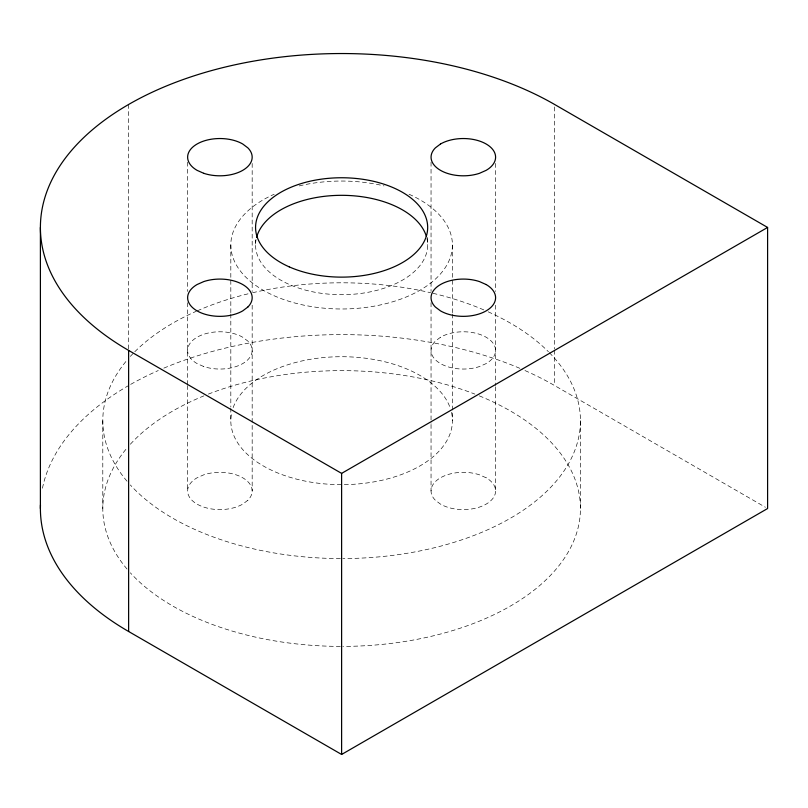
<?xml version="1.0" encoding="UTF-8"?>
<svg xmlns="http://www.w3.org/2000/svg" width="808" height="808" viewBox="0 0 808 808"><rect width="100%" height="100%" fill="white"/><g stroke="black" fill="none" stroke-linecap="round" stroke-linejoin="round"><path stroke-width="0.61" stroke-dasharray="4.04 3.03" d="M524.988 370.549A301.212 173.902 0 0 1 554.611 385.547L765.418 507.262M580.437 420.685L580.437 508.525M554.611 106.999L554.611 348.995M554.611 350.258L554.611 385.547M495.597 163.448L495.597 291.435M495.597 305.242L495.597 385.547M495.597 386.8L495.597 490.951M452.419 245.016L452.419 312.767M452.419 314.029L452.419 420.685M431.048 162.196L431.048 291.435M431.048 302.727L431.048 423.19M431.048 424.452L431.048 490.951M427.674 237.481L427.674 245.016M255.55 239.996L255.55 245.016M252.177 163.448L252.177 291.435M252.177 305.242L252.177 490.951M230.815 245.016L230.815 312.767M230.815 314.029L230.815 406.879M230.815 408.141L230.815 420.685M187.638 162.196L187.638 291.435M187.638 302.727L187.638 384.295M187.638 385.547L187.638 490.951M128.624 104.474L128.624 348.995M102.798 420.685L102.798 508.525M479.346 395.88A238.825 137.885 0 0 1 569.438 549.895A238.825 137.885 0 0 1 342.865 646.4M340.37 646.4A238.825 137.885 0 0 1 130.351 572.822M127.018 569.024A238.825 137.885 0 0 1 127.018 448.016M130.351 444.228A238.825 137.885 0 0 1 203.889 395.88M208.373 394.092A238.825 137.885 0 0 1 474.862 394.092M549.349 352.662A238.825 137.885 0 0 1 342.865 558.57M340.37 558.57A238.825 137.885 0 0 1 130.351 484.982M127.018 481.194A238.825 137.885 0 0 1 127.018 360.176M130.351 356.389A238.825 137.885 0 0 1 133.876 352.662M134.795 351.743A238.825 137.885 0 0 1 196.233 311.292M197.314 310.817A238.825 137.885 0 0 1 249.026 293.587M252.631 292.728A238.825 137.885 0 0 1 430.603 292.728M433.007 293.294A238.825 137.885 0 0 1 485.921 310.817M488.173 311.817A238.825 137.885 0 0 1 548.44 351.743M42.46 488.194A301.212 173.902 0 0 1 128.624 385.547M130.694 384.366A301.212 173.902 0 0 1 158.247 370.549M163.873 368.125A301.212 173.902 0 0 1 522.746 369.569M426.937 238.522A86.062 49.692 0 0 1 342.552 294.698A86.062 49.692 0 0 1 256.065 239.602M409.07 194.263A110.807 63.973 0 0 1 423.311 288.234A110.807 63.973 0 0 1 259.924 288.234A110.807 63.973 0 0 1 274.164 194.263M299.212 185.911A110.807 63.973 0 0 1 384.022 185.911M451.47 412.332A110.807 63.973 0 0 1 341.612 484.659A110.807 63.973 0 0 1 231.755 412.332M233.148 407.616A110.807 63.973 0 0 1 341.612 356.712A110.807 63.973 0 0 1 450.086 407.616M440.501 337.239L435.381 341.097A32.27 18.634 0 0 0 440.501 363.59A32.27 18.634 0 0 0 479.467 366.549L486.143 363.59A32.27 18.634 0 0 0 486.143 337.239A32.27 18.634 0 0 0 440.501 337.239M247.854 500.273L242.723 504.131A32.27 18.634 0 0 1 197.081 504.131A32.27 18.634 0 0 1 197.081 477.781L203.768 474.821A32.27 18.634 0 0 1 242.723 477.781A32.27 18.634 0 0 1 247.854 500.273M486.143 477.781L479.467 474.821A32.27 18.634 0 0 0 440.501 477.781A32.27 18.634 0 0 0 435.381 500.273L440.501 504.131A32.27 18.634 0 0 0 486.143 504.131A32.27 18.634 0 0 0 486.143 477.781M203.768 366.549L197.081 363.59A32.27 18.634 0 0 1 197.081 337.239A32.27 18.634 0 0 1 242.723 337.239L247.854 341.097A32.27 18.634 0 0 1 242.723 363.59A32.27 18.634 0 0 1 203.768 366.549"/><path stroke-width="1.21" d="M767.6 227.442L554.611 104.474A301.212 173.902 0 0 0 128.624 104.474A301.212 173.902 0 0 0 128.624 350.409L341.612 473.387L767.6 227.442L767.6 508.525L341.612 754.46L128.624 631.492A301.212 173.902 0 0 1 40.461 504.929M341.612 473.387L341.612 754.46M128.624 350.409L128.624 631.492M40.4 227.442L40.4 508.525M256.56 237.451A86.062 49.692 0 0 1 340.673 195.324A86.062 49.692 0 0 1 426.371 236.38M440.501 143.996L435.381 147.864A32.27 18.634 0 0 0 440.501 170.347A32.27 18.634 0 0 0 479.467 173.316L486.143 170.347A32.27 18.634 0 0 0 486.143 143.996A32.27 18.634 0 0 0 440.501 143.996M247.854 307.03L242.723 310.888A32.27 18.634 0 0 1 197.081 310.888A32.27 18.634 0 0 1 197.081 284.537L203.768 281.578A32.27 18.634 0 0 1 242.723 284.537A32.27 18.634 0 0 1 247.854 307.03M486.143 284.537L479.467 281.578A32.27 18.634 0 0 0 440.501 284.537A32.27 18.634 0 0 0 435.381 307.03L440.501 310.888A32.27 18.634 0 0 0 486.143 310.888A32.27 18.634 0 0 0 486.143 284.537M203.768 173.316L197.081 170.347A32.27 18.634 0 0 1 197.081 143.996A32.27 18.634 0 0 1 242.723 143.996L247.854 147.864A32.27 18.634 0 0 1 242.723 170.347A32.27 18.634 0 0 1 203.768 173.316M289.224 266.862A86.062 49.692 0 0 0 426.937 233.926A86.062 49.692 0 0 0 308.686 181.537A86.062 49.692 0 0 0 289.224 266.862"/></g></svg>
